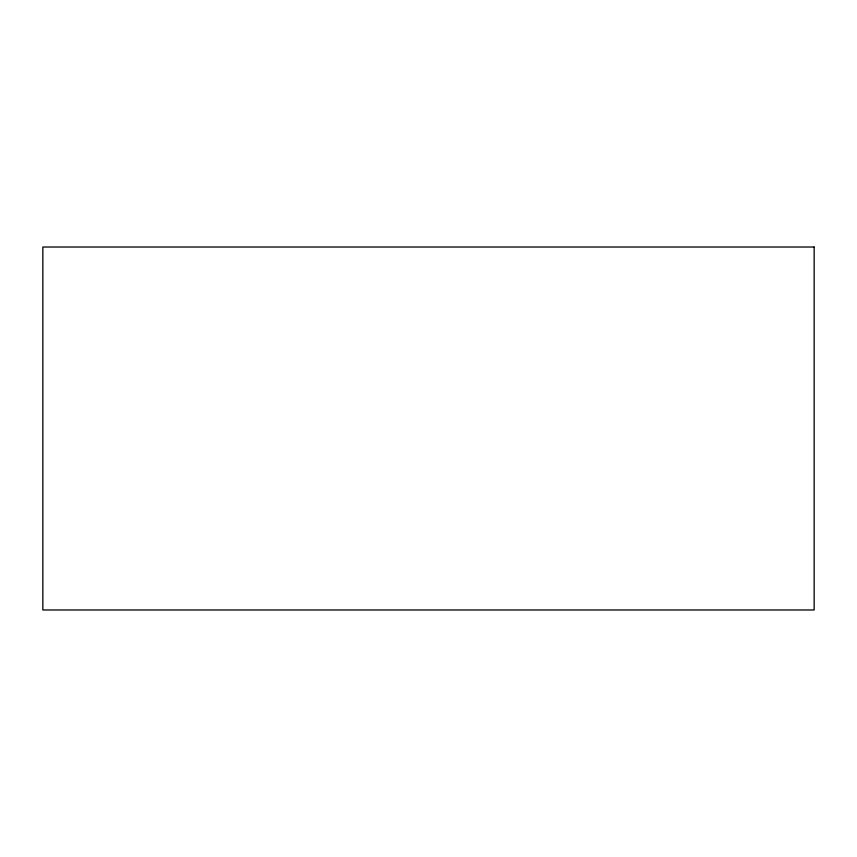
<?xml version="1.0" encoding="UTF-8"?>
<svg xmlns="http://www.w3.org/2000/svg" width="857" height="857" viewBox="0 0 857 857"><rect width="100%" height="100%" fill="white"/><g stroke="black" fill="none" stroke-linecap="round" stroke-linejoin="round"><path stroke-width="1.29" d="M814.15 247.02L42.85 247.02L42.85 609.98L814.15 609.98L814.15 247.02"/></g></svg>
